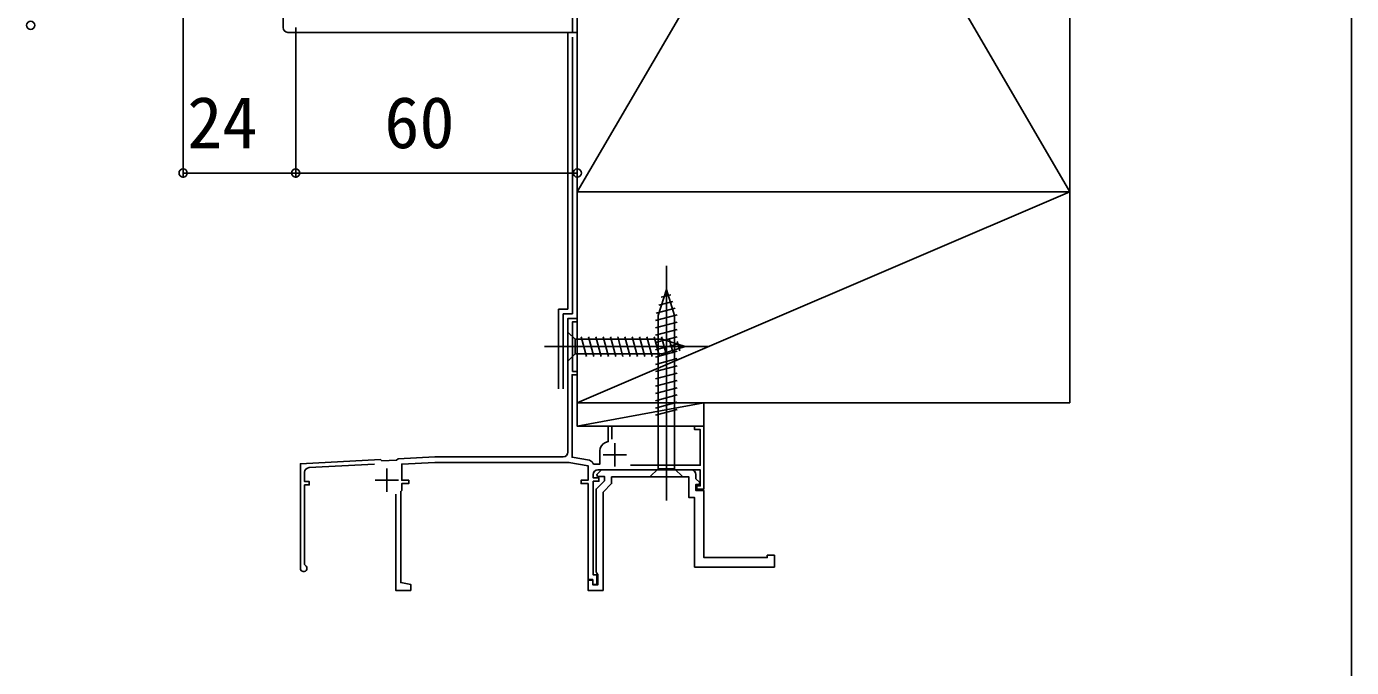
# Model space of a CAD drawing. Units: millimetres, scale not verified. Extents: x -736 to 735, y -1104 to 1095.
# Drawn here: x 452.6 to 735, y 496.6 to 633.3 of the extents above; entities that cross this region are included whole.
import ezdxf
from ezdxf.enums import TextEntityAlignment as Align

# ---------------------------------------------------------------- set-up
doc = ezdxf.new("R2010")
doc.units = ezdxf.units.MM
doc.header["$LTSCALE"] = 4
for name, color, linetype in [('0-2_YKK_11', 7, 'Continuous'), ('0-4_YKK_13', 4, 'Continuous'), ('0-5_YKK_D', 6, 'Continuous'), ('0-6_YKK_ZWAK', 7, 'Continuous'), ('0-7_YSS_K', 3, 'Continuous'), ('0-8_YSS_KE', 3, 'Continuous')]:
    doc.layers.add(name, color=color, linetype=linetype)
doc.styles.add('ＭＳ ゴシック', font='')
doc.styles.get('ＭＳ ゴシック').set_extended_font_data('MS Gothic')

msp = doc.modelspace()

# ---------------------------------------------------------------- linework, layer by layer
at = {"layer": '0-2_YKK_11'}
for p, q in [((578, 539.471), (578, 544.471)), ((512.848, 539.266), (526.753, 539.995)), ((580.5, 541.971), (575.5, 541.971)), ((531.9, 536.571), (526.9, 536.571)), ((529.4, 534.071), (529.4, 539.071))]:
    msp.add_line(p, q, dxfattribs=at)
for points in [[(572.574, 540.823), (568.9, 541.471), (568.9, 559.071), (570, 559.071), (570, 559.771), (569, 559.771), (569, 570.371), (570, 570.371), (570, 571.071), (568, 571.071), (568, 542.571)], [(574.4, 538.771), (596.2, 538.771), (596.2, 535.371), (595.5, 535.371), (595.5, 534.671), (597, 534.671), (597, 548.071), (595, 548.071), (595, 547.371), (596.2, 547.371), (596.2, 539.771), (581.336, 539.771)], [(577.4, 545.357), (577.4, 548.071), (576.6, 548.071), (576.6, 544.826), (576.05, 544.626)], [(574.8, 542.84), (574.8, 539.971), (573.626, 539.971), (573.343, 540.171)], [(567, 541.571), (539.622, 541.571), (531.8, 541.161), (531.483, 540.844), (528.385, 540.681), (528.1, 540.967), (511, 540.071), (511, 517.771)], [(531.3, 533.571), (531.3, 513.071), (534.5, 513.071), (534.5, 514.371), (532.4, 514.741), (532.4, 534.171), (532.6, 534.371), (532.6, 535.871), (534.1, 535.871), (534.1, 536.571), (532.6, 536.571), (532.6, 540.001), (539.653, 540.371), (568.228, 540.371), (572.3, 539.653), (572.3, 536.571), (570.8, 536.571), (570.8, 535.871), (572.3, 535.871), (572.3, 515.371), (573.3, 515.371), (573.3, 514.371), (574.2, 514.371), (574.2, 516.371), (573.4, 516.371), (573.4, 536.371), (574.6, 536.371), (574.6, 537.071), (573.4, 537.071), (573.4, 537.771)], [(512.05, 518.377), (511.9, 518.637), (511.9, 535.571), (512.9, 535.571), (512.9, 536.271), (511.9, 536.271), (511.9, 538.268)], [(575.5, 534.049), (575.5, 513.071), (572.3, 513.071), (572.3, 515.271), (573.3, 515.271), (573.3, 514.271), (574.4, 514.271), (574.4, 516.471), (574.2, 516.754), (574, 517.036), (574, 534.671), (575.8, 536.471), (575.8, 537.371), (574.324, 537.371), (574.164, 537.759), (575.176, 538.771), (594.3, 538.771)], [(595.3, 537.771), (595.3, 536.895), (596.136, 536.059), (595.976, 535.671), (595.3, 535.671), (595.3, 534.371), (597, 534.371), (597, 520.071), (610.5, 520.071), (610.5, 520.571), (612, 520.571), (612, 518.071), (595, 518.071), (595, 532.871), (593.8, 532.871), (593.8, 537.271), (577.3, 537.271), (577.3, 535.849), (575.5, 534.049)]]:
    msp.add_lwpolyline(points, dxfattribs=at)
for centre, radius, start, end in [((567, 542.571), 1, 270.00001, 359.99999), ((576.7, 542.84), 1.9, 110.00001, 179.99998), ((572.4, 539.838), 1, 19.43559, 79.99998), ((512.9, 538.268), 1, 93.00003, 180), ((574.4, 537.771), 1, 90.00001, 179.99999), ((594.3, 537.771), 1, 0.00001, 89.99999), ((511.7, 517.771), 0.7, 180.00001, 60)]:
    msp.add_arc(centre, radius, start, end, dxfattribs=at)
at = {"layer": '0-4_YKK_13'}
for p, q in [((570, 632.069), (570, 773.569)), ((507.3, 673.371), (507.3, 633.069)), ((589.001, 532.271), (589.001, 582.271)), ((589.001, 577.271), (587.251, 571.72)), ((589.939, 576.124), (587.89, 575.575)), ((589.001, 577.271), (590.751, 571.72)), ((590.842, 573.261), (586.82, 572.183)), ((590.391, 574.693), (587.355, 573.879)), ((591.294, 571.829), (586.701, 570.598)), ((587.251, 539.021), (587.251, 571.72)), ((590.751, 539.021), (590.751, 571.72)), ((568, 568.171), (568, 561.971)), ((568, 568.171), (569.55, 566.621)), ((591.301, 570.278), (586.701, 569.045)), ((591.301, 568.725), (586.701, 567.492)), ((563, 565.071), (598, 565.071)), ((588.084, 566.621), (569.55, 566.621)), ((569.55, 566.621), (569.55, 563.521)), ((571.976, 562.971), (570.851, 567.171)), ((573.529, 562.971), (572.404, 567.171)), ((575.082, 562.971), (573.957, 567.171)), ((576.635, 562.971), (575.51, 567.171)), ((578.188, 562.971), (577.063, 567.171)), ((579.741, 562.971), (578.616, 567.171)), ((581.294, 562.971), (580.169, 567.171)), ((582.847, 562.971), (581.721, 567.171)), ((584.4, 562.971), (583.274, 567.171)), ((585.953, 562.971), (584.827, 567.171)), ((587.506, 562.971), (586.38, 567.171)), ((591.301, 567.172), (586.701, 565.939)), ((591.301, 565.619), (586.701, 564.386)), ((588.989, 563.229), (587.933, 567.171)), ((593, 565.071), (588.084, 566.621)), ((593, 565.071), (588.084, 563.521)), ((590.421, 563.681), (589.608, 566.717)), ((591.853, 564.132), (591.304, 566.182)), ((568, 561.971), (569.55, 563.521)), ((569.55, 563.521), (588.084, 563.521)), ((591.301, 564.066), (586.701, 562.834)), ((591.301, 562.513), (586.701, 561.281)), ((591.301, 560.96), (586.701, 559.728)), ((591.301, 559.407), (586.701, 558.175)), ((591.301, 557.854), (586.701, 556.622)), ((591.301, 556.302), (586.701, 555.069)), ((591.301, 554.749), (586.701, 553.516)), ((591.301, 553.196), (586.701, 551.963)), ((591.301, 551.643), (586.701, 550.41)), ((585.501, 537.271), (587.251, 539.021)), ((585.501, 537.271), (592.501, 537.271)), ((587.251, 539.021), (590.751, 539.021)), ((592.501, 537.271), (590.751, 539.021))]:
    msp.add_line(p, q, dxfattribs=at)
msp.add_lwpolyline([(570, 632.069), (568, 632.069), (508.3, 632.069)], dxfattribs=at)
msp.add_arc((508.3, 633.069), 1, 180, 270, dxfattribs=at)
at = {"layer": '0-5_YKK_D'}
for p, q in [((486, 690.069), (486, 601.069)), ((510, 633.069), (510, 601.069)), ((510, 633.069), (510, 601.069)), ((570, 632.869), (570, 601.069)), ((486, 602.069), (510, 602.069)), ((510, 602.069), (570, 602.069))]:
    msp.add_line(p, q, dxfattribs=at)
for centre in [(453.5, 633.569), (486, 602.069), (510, 602.069), (510, 602.069), (570, 602.069)]:
    msp.add_circle(centre, 0.875, dxfattribs=at)
at = {"layer": '0-6_YKK_ZWAK'}
msp.add_line((735, -1102.9), (735, 1039.1), dxfattribs=at)
at = {"layer": '0-7_YSS_K'}
for p, q in [((675, 778.071), (570, 598.071)), ((570, 778.071), (675, 598.071)), ((570, 574.071), (570, 619.071)), ((570, 553.071), (675, 598.071)), ((597, 553.071), (570, 548.071))]:
    msp.add_line(p, q, dxfattribs=at)
for points in [[(570, 778.071), (675, 778.071), (675, 598.071), (570, 598.071)], [(675, 553.071), (675, 598.071), (570, 598.071), (570, 553.071)], [(597, 548.071), (597, 553.071), (570, 553.071), (570, 548.071)]]:
    msp.add_lwpolyline(points, close=True, dxfattribs=at)
at = {"layer": '0-8_YSS_KE'}
for p, q in [((569, 632.071), (569, 828.071)), ((568, 632.071), (568, 573.071)), ((569, 632.071), (568, 632.071)), ((569, 631.071), (569, 572.071)), ((566, 573.071), (566, 556.071)), ((566.022, 573.071), (568.022, 573.071)), ((567, 572.071), (569, 572.071)), ((567, 572.071), (567, 556.071))]:
    msp.add_line(p, q, dxfattribs=at)

# ---------------------------------------------------------------- texts
at = {"layer": '0-5_YKK_D', "style": 'ＭＳ ゴシック'}
for s, p in [('24', (486.878, 604.069)), ('60', (528.878, 604.069))]:
    msp.add_text(s, height=11, dxfattribs=at).set_placement(p, align=Align.BOTTOM_LEFT)

doc.saveas('drawing.dxf')
